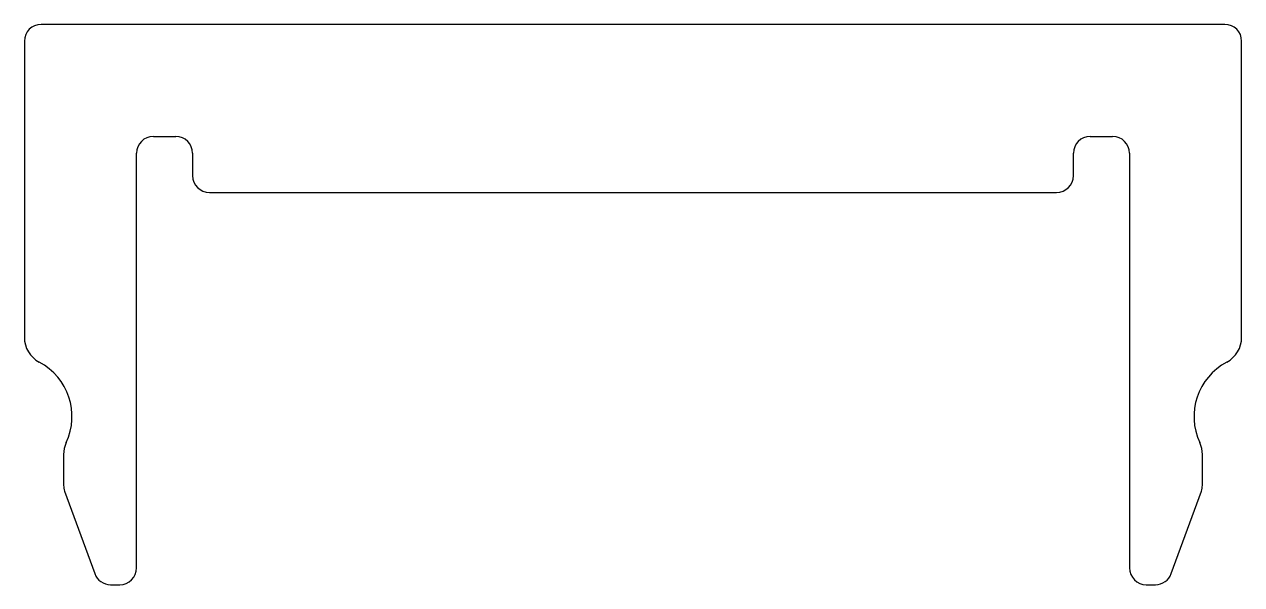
# Model space of a CAD drawing. Extents: x 2807.8 to 2829.5, y 1503.2 to 1513.2.
import ezdxf

# ---------------------------------------------------------------- set-up
doc = ezdxf.new("R2010")
doc.units = 0
doc.layers.get('0').update_dxf_attribs({"linetype": 'CONTINUOUS'})

msp = doc.modelspace()

# ---------------------------------------------------------------- linework, layer by layer
for p, q in [((2829.202, 1513.163), (2808.102, 1513.163)), ((2807.802, 1512.863), (2807.802, 1507.577)), ((2829.502, 1507.577), (2829.502, 1512.863)), ((2810.102, 1511.163), (2810.502, 1511.163)), ((2826.802, 1511.163), (2827.202, 1511.163)), ((2809.802, 1503.463), (2809.802, 1510.863)), ((2810.802, 1510.863), (2810.802, 1510.513)), ((2826.502, 1510.766), (2826.502, 1510.863)), ((2826.502, 1510.463), (2826.502, 1510.766)), ((2827.502, 1510.863), (2827.502, 1503.463)), ((2810.802, 1510.513), (2810.802, 1510.463)), ((2811.102, 1510.163), (2826.202, 1510.163)), ((2808.502, 1505.487), (2808.502, 1504.936)), ((2828.802, 1504.936), (2828.802, 1505.487)), ((2808.52, 1504.833), (2809.056, 1503.361)), ((2828.248, 1503.361), (2828.784, 1504.833)), ((2809.338, 1503.163), (2809.502, 1503.163)), ((2827.802, 1503.163), (2827.966, 1503.163))]:
    msp.add_line(p, q)
for centre, radius, start, end in [((2808.102, 1512.863), 0.3, 90, 180), ((2829.202, 1512.863), 0.3, 0, 90), ((2810.102, 1510.863), 0.3, 90, 180), ((2810.502, 1510.863), 0.3, 0, 90), ((2826.802, 1510.863), 0.3, 90, 180), ((2827.202, 1510.863), 0.3, 0, 90), ((2811.102, 1510.463), 0.3, 180, 270), ((2826.202, 1510.463), 0.3, 270, 360), ((2808.302, 1507.577), 0.5, 180, 242.0468), ((2829.002, 1507.577), 0.5, 297.9532, 360), ((2807.552, 1506.163), 1.1, 334.9922, 62.0468), ((2829.752, 1506.163), 1.1, 117.9532, 205.0078), ((2809.002, 1505.487), 0.5, 154.9922, 180), ((2828.302, 1505.487), 0.5, 360, 25.0078), ((2808.802, 1504.936), 0.3, 180, 200), ((2828.502, 1504.936), 0.3, 340, 0), ((2809.502, 1503.463), 0.3, 270, 0), ((2827.802, 1503.463), 0.3, 180, 270), ((2809.338, 1503.463), 0.3, 200, 270), ((2827.966, 1503.463), 0.3, 270, 340)]:
    msp.add_arc(centre, radius, start, end)

doc.saveas('drawing.dxf')
